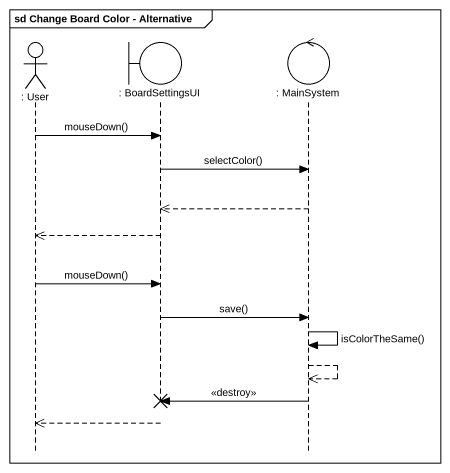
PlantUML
@startuml
mainframe sd Change Board Color - Alternative
hide footbox
actor ": User" as User
boundary ": BoardSettingsUI" as BoardSettingsUI
control ": MainSystem" as MainSystem

User -> BoardSettingsUI : mouseDown()
BoardSettingsUI -> MainSystem : selectColor()
MainSystem -->> BoardSettingsUI
BoardSettingsUI -->> User
User -> BoardSettingsUI : mouseDown()
BoardSettingsUI -> MainSystem : save()
MainSystem -> MainSystem : isColorTheSame()
MainSystem -->> MainSystem
MainSystem -> BoardSettingsUI !! : <<destroy>>
BoardSettingsUI -->> User
@enduml
